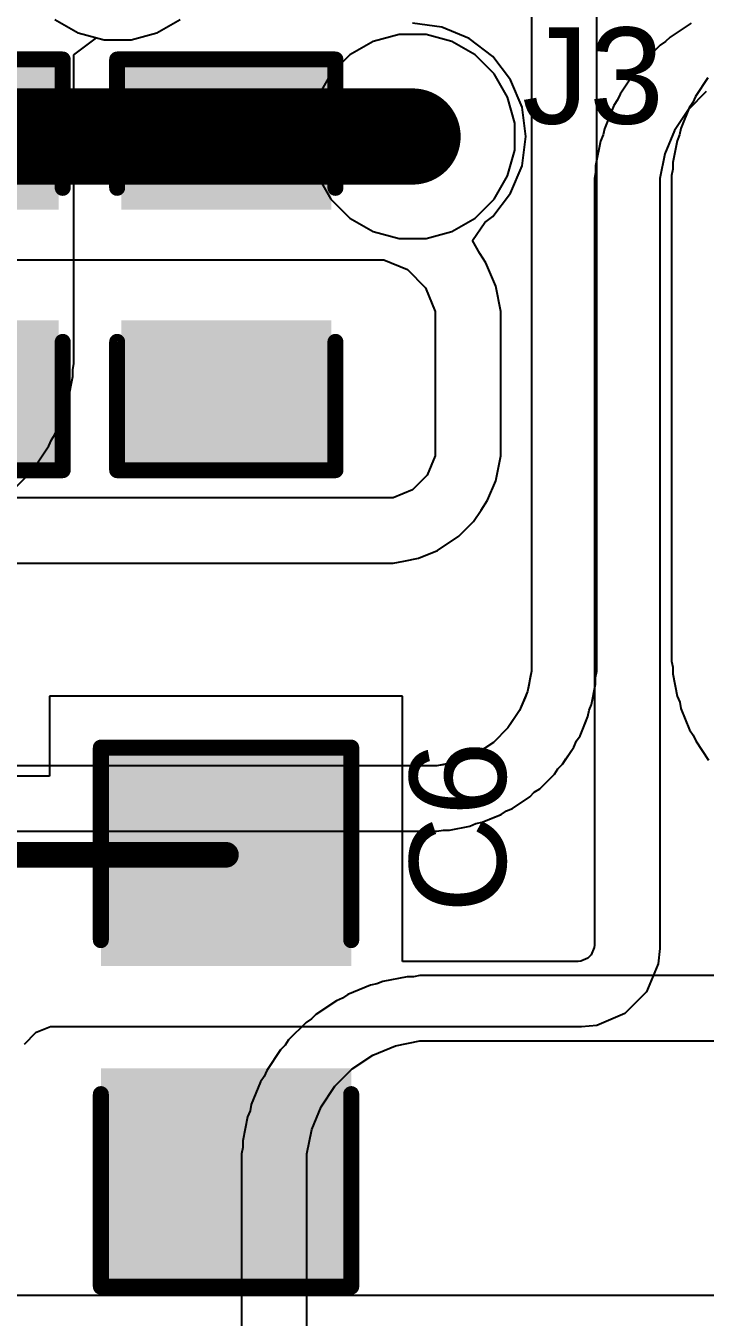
# Model space of a CAD drawing. Header units: inches. Extents: x -18 to 202, y -11 to 119.
# Drawn here: x 44 to 49.38, y 22.07 to 32.3 of the extents above; entities that cross this region are included whole.
import ezdxf

# ---------------------------------------------------------------- set-up
doc = ezdxf.new("R2010")
doc.units = ezdxf.units.IN
for name, color, linetype in [('Board Outline', 216, 'Continuous'), ('Bottom Layer', 5, 'Continuous'), ('Drill Drawing', 1, 'Continuous'), ('Ground', 16, 'Continuous'), ('Power', 76, 'Continuous'), ('Top Layer', 1, 'Continuous'), ('Top Overlay', 2, 'Continuous'), ('Top Paste', 8, 'Continuous'), ('Top Solder', 216, 'Continuous'), ('Via Holes', 16, 'Continuous')]:
    doc.layers.add(name, color=color, linetype=linetype)
doc.styles.add('Arial', font='', dxfattribs={"height": 0.2})
doc.styles.get('Arial').set_extended_font_data('Arial')

# ---------------------------------------------------------------- blocks, each defined once
blk = doc.blocks.new('C___0805_99')
at = {"layer": 'Top Layer'}
for points in [[(-1.524, 0.762), (-0.508, 0.762), (-0.508, -0.762), (-1.524, -0.762)], [(0.508, 0.762), (1.524, 0.762), (1.524, -0.762), (0.508, -0.762)]]:
    blk.add_hatch(color=1, dxfattribs=at).paths.add_polyline_path(points)
at = {"layer": 'Top Paste'}
for points in [[(-1.524, 0.762), (-0.508, 0.762), (-0.508, -0.762), (-1.524, -0.762)], [(0.508, 0.762), (1.524, 0.762), (1.524, -0.762), (0.508, -0.762)]]:
    blk.add_hatch(color=8, dxfattribs=at).paths.add_polyline_path(points)
at = {"layer": 'Top Solder'}
for points in [[(-1.594, 0.832), (-0.438, 0.832), (-0.438, -0.832), (-1.594, -0.832)], [(0.438, 0.832), (1.594, 0.832), (1.594, -0.832), (0.438, -0.832)]]:
    blk.add_hatch(color=216, dxfattribs=at).paths.add_polyline_path(points)
at = {"layer": 'Top Overlay'}
for points in [[(-0.61, 0.864, 0.127, 0.127, 0), (-1.626, 0.864, 0.127, 0.127, 0)], [(-1.626, -0.864, 0.127, 0.127, 0), (-1.626, 0.864, 0.127, 0.127, 0)], [(0.61, 0.864, 0.127, 0.127, 0), (1.626, 0.864, 0.127, 0.127, 0)], [(1.626, -0.864, 0.127, 0.127, 0), (1.626, 0.864, 0.127, 0.127, 0)], [(-0.61, -0.864, 0.127, 0.127, 0), (-1.626, -0.864, 0.127, 0.127, 0)], [(0.61, -0.864, 0.127, 0.127, 0), (1.626, -0.864, 0.127, 0.127, 0)]]:
    blk.add_lwpolyline(points, format="xyseb", dxfattribs=at)
for points in [[(-1.657, 0.864, 0.0635, 0.0635, 1), (-1.594, 0.864, 0.0635, 0.0635, 1)], [(-1.657, 0.864, 0.0635, 0.0635, 1), (-1.594, 0.864, 0.0635, 0.0635, 1)], [(-0.641, 0.864, 0.0635, 0.0635, 1), (-0.578, 0.864, 0.0635, 0.0635, 1)], [(0.578, 0.864, 0.0635, 0.0635, 1), (0.641, 0.864, 0.0635, 0.0635, 1)], [(1.594, 0.864, 0.0635, 0.0635, 1), (1.657, 0.864, 0.0635, 0.0635, 1)], [(1.594, 0.864, 0.0635, 0.0635, 1), (1.657, 0.864, 0.0635, 0.0635, 1)], [(-1.657, -0.864, 0.0635, 0.0635, 1), (-1.594, -0.864, 0.0635, 0.0635, 1)], [(-1.657, -0.864, 0.0635, 0.0635, 1), (-1.594, -0.864, 0.0635, 0.0635, 1)], [(-0.641, -0.864, 0.0635, 0.0635, 1), (-0.578, -0.864, 0.0635, 0.0635, 1)], [(0.578, -0.864, 0.0635, 0.0635, 1), (0.641, -0.864, 0.0635, 0.0635, 1)], [(1.594, -0.864, 0.0635, 0.0635, 1), (1.657, -0.864, 0.0635, 0.0635, 1)], [(1.594, -0.864, 0.0635, 0.0635, 1), (1.657, -0.864, 0.0635, 0.0635, 1)]]:
    blk.add_lwpolyline(points, format="xyseb", close=True, dxfattribs=at)
blk = doc.blocks.new('C___0805_100')
at = {"layer": 'Top Layer'}
for points in [[(-1.524, 0.762), (-0.508, 0.762), (-0.508, -0.762), (-1.524, -0.762)], [(0.508, 0.762), (1.524, 0.762), (1.524, -0.762), (0.508, -0.762)]]:
    blk.add_hatch(color=1, dxfattribs=at).paths.add_polyline_path(points)
at = {"layer": 'Top Paste'}
for points in [[(-1.524, 0.762), (-0.508, 0.762), (-0.508, -0.762), (-1.524, -0.762)], [(0.508, 0.762), (1.524, 0.762), (1.524, -0.762), (0.508, -0.762)]]:
    blk.add_hatch(color=8, dxfattribs=at).paths.add_polyline_path(points)
at = {"layer": 'Top Solder'}
for points in [[(-1.594, 0.832), (-0.438, 0.832), (-0.438, -0.832), (-1.594, -0.832)], [(0.438, 0.832), (1.594, 0.832), (1.594, -0.832), (0.438, -0.832)]]:
    blk.add_hatch(color=216, dxfattribs=at).paths.add_polyline_path(points)
at = {"layer": 'Top Overlay'}
for points in [[(-0.61, 0.864, 0.127, 0.127, 0), (-1.626, 0.864, 0.127, 0.127, 0)], [(-1.626, -0.864, 0.127, 0.127, 0), (-1.626, 0.864, 0.127, 0.127, 0)], [(1.626, 0.864, 0.127, 0.127, 0), (0.61, 0.864, 0.127, 0.127, 0)], [(1.626, -0.864, 0.127, 0.127, 0), (1.626, 0.864, 0.127, 0.127, 0)], [(-1.626, -0.864, 0.127, 0.127, 0), (-0.61, -0.864, 0.127, 0.127, 0)], [(0.61, -0.864, 0.127, 0.127, 0), (1.626, -0.864, 0.127, 0.127, 0)]]:
    blk.add_lwpolyline(points, format="xyseb", dxfattribs=at)
for points in [[(-1.657, 0.864, 0.0635, 0.0635, 1), (-1.594, 0.864, 0.0635, 0.0635, 1)], [(-1.657, 0.864, 0.0635, 0.0635, 1), (-1.594, 0.864, 0.0635, 0.0635, 1)], [(-0.641, 0.864, 0.0635, 0.0635, 1), (-0.578, 0.864, 0.0635, 0.0635, 1)], [(0.578, 0.864, 0.0635, 0.0635, 1), (0.641, 0.864, 0.0635, 0.0635, 1)], [(1.594, 0.864, 0.0635, 0.0635, 1), (1.657, 0.864, 0.0635, 0.0635, 1)], [(1.594, 0.864, 0.0635, 0.0635, 1), (1.657, 0.864, 0.0635, 0.0635, 1)], [(-1.657, -0.864, 0.0635, 0.0635, 1), (-1.594, -0.864, 0.0635, 0.0635, 1)], [(-1.657, -0.864, 0.0635, 0.0635, 1), (-1.594, -0.864, 0.0635, 0.0635, 1)], [(-0.641, -0.864, 0.0635, 0.0635, 1), (-0.578, -0.864, 0.0635, 0.0635, 1)], [(0.578, -0.864, 0.0635, 0.0635, 1), (0.641, -0.864, 0.0635, 0.0635, 1)], [(1.594, -0.864, 0.0635, 0.0635, 1), (1.657, -0.864, 0.0635, 0.0635, 1)], [(1.594, -0.864, 0.0635, 0.0635, 1), (1.657, -0.864, 0.0635, 0.0635, 1)]]:
    blk.add_lwpolyline(points, format="xyseb", close=True, dxfattribs=at)
blk = doc.blocks.new('C___1206_103')
at = {"layer": 'Top Layer'}
for points in [[(-2.032, 0.889), (-0.508, 0.889), (-0.508, -0.889), (-2.032, -0.889)], [(0.508, 0.889), (2.032, 0.889), (2.032, -0.889), (0.508, -0.889)]]:
    blk.add_hatch(color=1, dxfattribs=at).paths.add_polyline_path(points)
at = {"layer": 'Top Paste'}
for points in [[(-2.032, 0.889), (-0.508, 0.889), (-0.508, -0.889), (-2.032, -0.889)], [(0.508, 0.889), (2.032, 0.889), (2.032, -0.889), (0.508, -0.889)]]:
    blk.add_hatch(color=8, dxfattribs=at).paths.add_polyline_path(points)
at = {"layer": 'Top Solder'}
for points in [[(-2.134, 0.991), (-0.406, 0.991), (-0.406, -0.991), (-2.134, -0.991)], [(0.406, 0.991), (2.134, 0.991), (2.134, -0.991), (0.406, -0.991)]]:
    blk.add_hatch(color=216, dxfattribs=at).paths.add_polyline_path(points)
at = {"layer": 'Top Overlay'}
for points in [[(-2.134, -0.991, 0.127, 0.127, 0), (-2.134, 0.991, 0.127, 0.127, 0)], [(-0.61, 0.991, 0.127, 0.127, 0), (-2.134, 0.991, 0.127, 0.127, 0)], [(0.61, 0.991, 0.127, 0.127, 0), (2.134, 0.991, 0.127, 0.127, 0)], [(2.134, -0.991, 0.127, 0.127, 0), (2.134, 0.991, 0.127, 0.127, 0)], [(-0.61, -0.991, 0.127, 0.127, 0), (-2.134, -0.991, 0.127, 0.127, 0)], [(2.134, -0.991, 0.127, 0.127, 0), (0.61, -0.991, 0.127, 0.127, 0)]]:
    blk.add_lwpolyline(points, format="xyseb", dxfattribs=at)
for points in [[(-2.165, 0.991, 0.0635, 0.0635, 1), (-2.102, 0.991, 0.0635, 0.0635, 1)], [(-2.165, 0.991, 0.0635, 0.0635, 1), (-2.102, 0.991, 0.0635, 0.0635, 1)], [(-0.641, 0.991, 0.0635, 0.0635, 1), (-0.578, 0.991, 0.0635, 0.0635, 1)], [(0.578, 0.991, 0.0635, 0.0635, 1), (0.641, 0.991, 0.0635, 0.0635, 1)], [(2.102, 0.991, 0.0635, 0.0635, 1), (2.165, 0.991, 0.0635, 0.0635, 1)], [(2.102, 0.991, 0.0635, 0.0635, 1), (2.165, 0.991, 0.0635, 0.0635, 1)], [(-2.165, -0.991, 0.0635, 0.0635, 1), (-2.102, -0.991, 0.0635, 0.0635, 1)], [(-2.165, -0.991, 0.0635, 0.0635, 1), (-2.102, -0.991, 0.0635, 0.0635, 1)], [(-0.641, -0.991, 0.0635, 0.0635, 1), (-0.578, -0.991, 0.0635, 0.0635, 1)], [(0.578, -0.991, 0.0635, 0.0635, 1), (0.641, -0.991, 0.0635, 0.0635, 1)], [(2.102, -0.991, 0.0635, 0.0635, 1), (2.165, -0.991, 0.0635, 0.0635, 1)], [(2.102, -0.991, 0.0635, 0.0635, 1), (2.165, -0.991, 0.0635, 0.0635, 1)]]:
    blk.add_lwpolyline(points, format="xyseb", close=True, dxfattribs=at)

msp = doc.modelspace()

# ---------------------------------------------------------------- hatches: boundary and pattern name
at = {"layer": 'Bottom Layer'}
h = msp.add_hatch(color=5, dxfattribs=at)
edge = h.paths.add_edge_path()
edge.add_arc((47.065, 31.421), 0.3, 0, 360)
at = {"layer": 'Ground'}
h = msp.add_hatch(color=16, dxfattribs=at)
edge = h.paths.add_edge_path()
edge.add_arc((47.065, 31.421), 0.3, 0, 360)
at = {"layer": 'Power'}
h = msp.add_hatch(color=76, dxfattribs=at)
edge = h.paths.add_edge_path()
edge.add_arc((47.065, 31.421), 0.3, 0, 360)
at = {"layer": 'Top Layer'}
h = msp.add_hatch(color=1, dxfattribs=at)
edge = h.paths.add_edge_path()
edge.add_arc((47.065, 31.421), 0.3, 0, 360)
at = {"layer": 'Via Holes'}
h = msp.add_hatch(color=7, dxfattribs=at)
edge = h.paths.add_edge_path()
edge.add_arc((47.065, 31.421), 0.15, 0, 360)

# ---------------------------------------------------------------- linework, layer by layer
at = {"layer": 'Board Outline'}
msp.add_lwpolyline([(44.23, 62.31, 0.254, 0.254, -3.535496), (7.565, 62.289, 0.254, 0.254, 0)], format="xyseb", dxfattribs=at)
at = {"layer": 'Bottom Layer'}
for p, q in [((48.006, 33.877), (48.006, 30.292)), ((48.524, 30.292), (48.524, 33.877)), ((44.233, 32.348), (44.418, 32.242)), ((45.041, 32.242), (45.226, 32.348)), ((44.418, 32.242), (44.623, 32.187)), ((44.836, 32.187), (45.041, 32.242)), ((44.623, 32.187), (44.836, 32.187)), ((49.402, 31.885), (49.303, 31.738)), ((49.284, 31.691), (49.255, 31.648)), ((49.303, 31.738), (49.284, 31.691)), ((49.255, 31.648), (49.188, 31.485)), ((49.188, 31.485), (49.178, 31.435)), ((49.158, 31.388), (49.124, 31.214)), ((49.178, 31.435), (49.158, 31.388)), ((49.124, 31.214), (49.124, 31.163)), ((49.124, 31.163), (49.114, 31.113)), ((49.114, 31.113), (49.114, 27.269)), ((48.006, 30.292), (48.006, 27.27)), ((48.524, 27.27), (48.524, 30.292)), ((48.006, 27.27), (48.006, 27.27)), ((48.006, 27.27), (48.006, 27.188)), ((48.524, 27.188), (48.524, 27.27)), ((48.524, 27.27), (48.524, 27.27)), ((49.114, 27.269), (49.124, 27.219)), ((49.124, 27.219), (49.124, 27.168)), ((48.006, 27.188), (47.974, 27.027)), ((48.514, 27.138), (48.524, 27.188)), ((48.514, 27.087), (48.514, 27.138)), ((49.124, 27.168), (49.159, 26.99)), ((47.974, 27.027), (47.911, 26.876)), ((48.482, 26.926), (48.514, 27.087)), ((49.159, 26.99), (49.179, 26.943)), ((48.463, 26.879), (48.482, 26.926)), ((49.179, 26.943), (49.188, 26.893)), ((49.188, 26.893), (49.258, 26.725)), ((47.911, 26.876), (47.82, 26.74)), ((48.39, 26.678), (48.453, 26.829)), ((48.453, 26.829), (48.463, 26.879)), ((47.82, 26.74), (47.705, 26.624)), ((49.258, 26.725), (49.286, 26.683)), ((49.286, 26.683), (49.306, 26.636)), ((47.705, 26.624), (47.568, 26.533)), ((48.251, 26.452), (48.342, 26.588)), ((48.342, 26.588), (48.362, 26.636)), ((48.362, 26.636), (48.39, 26.678)), ((49.306, 26.636), (49.407, 26.485)), ((47.568, 26.533), (47.417, 26.47)), ((47.174, 26.438), (42.546, 26.438)), ((47.256, 26.438), (47.174, 26.438)), ((47.417, 26.47), (47.256, 26.438)), ((48.071, 26.258), (48.187, 26.374)), ((48.187, 26.374), (48.215, 26.416)), ((48.215, 26.416), (48.251, 26.452)), ((47.856, 26.102), (47.992, 26.193)), ((47.992, 26.193), (48.028, 26.23)), ((48.028, 26.23), (48.071, 26.258)), ((47.767, 26.055), (47.809, 26.083)), ((47.809, 26.083), (47.856, 26.102)), ((47.518, 25.962), (47.565, 25.982)), ((47.565, 25.982), (47.615, 25.992)), ((47.615, 25.992), (47.767, 26.055)), ((42.559, 25.921), (47.174, 25.921)), ((47.174, 25.921), (47.256, 25.921)), ((47.256, 25.921), (47.306, 25.93)), ((47.306, 25.93), (47.357, 25.93)), ((47.357, 25.93), (47.518, 25.962)), ((47.021, 24.77), (46.829, 24.732)), ((47.072, 24.77), (47.021, 24.77)), ((47.122, 24.78), (47.072, 24.77)), ((59.264, 24.78), (47.122, 24.78)), ((46.732, 24.703), (46.552, 24.628)), ((46.782, 24.713), (46.732, 24.703)), ((46.829, 24.732), (46.782, 24.713)), ((46.462, 24.58), (46.3, 24.472)), ((46.509, 24.6), (46.462, 24.58)), ((46.552, 24.628), (46.509, 24.6)), ((46.264, 24.436), (46.221, 24.407)), ((46.3, 24.472), (46.264, 24.436)), ((46.221, 24.407), (46.083, 24.269)), ((46.083, 24.269), (46.055, 24.227)), ((46.93, 24.224), (47.122, 24.262)), ((47.122, 24.262), (59.264, 24.262)), ((46.019, 24.191), (45.91, 24.028)), ((46.055, 24.227), (46.019, 24.191)), ((46.587, 24.041), (46.75, 24.15)), ((46.75, 24.15), (46.93, 24.224)), ((45.91, 24.028), (45.891, 23.981)), ((46.449, 23.903), (46.587, 24.041)), ((45.862, 23.939), (45.788, 23.758)), ((45.891, 23.981), (45.862, 23.939)), ((46.341, 23.741), (46.449, 23.903)), ((45.788, 23.758), (45.778, 23.708)), ((46.266, 23.56), (46.341, 23.741)), ((45.758, 23.661), (45.72, 23.47)), ((45.778, 23.708), (45.758, 23.661)), ((46.228, 23.369), (46.266, 23.56)), ((45.72, 23.419), (45.71, 23.369)), ((45.72, 23.47), (45.72, 23.419)), ((45.71, 23.369), (45.71, 23.271)), ((46.228, 23.271), (46.228, 23.369)), ((45.71, 23.271), (45.71, 23.271)), ((45.71, 23.271), (45.71, 13.491)), ((46.228, 13.491), (46.228, 23.271)), ((46.228, 23.271), (46.228, 23.271))]:
    msp.add_line(p, q, dxfattribs=at)
at = {"layer": 'Drill Drawing'}
for points in [[(46.938, 31.548, 0.0508, 0.0508, 0), (46.938, 31.675, 0.0508, 0.0508, 0)], [(46.938, 31.675, 0.0508, 0.0508, 0), (47.192, 31.675, 0.0508, 0.0508, 0)], [(47.192, 31.548, 0.0508, 0.0508, 0), (47.192, 31.675, 0.0508, 0.0508, 0)], [(46.811, 31.294, 0.0508, 0.0508, 0), (46.811, 31.548, 0.0508, 0.0508, 0)], [(46.811, 31.548, 0.0508, 0.0508, 0), (46.938, 31.548, 0.0508, 0.0508, 0)], [(47.192, 31.548, 0.0508, 0.0508, 0), (47.319, 31.548, 0.0508, 0.0508, 0)], [(47.319, 31.294, 0.0508, 0.0508, 0), (47.319, 31.548, 0.0508, 0.0508, 0)], [(46.811, 31.294, 0.0508, 0.0508, 0), (46.938, 31.294, 0.0508, 0.0508, 0)], [(46.938, 31.167, 0.0508, 0.0508, 0), (46.938, 31.294, 0.0508, 0.0508, 0)], [(47.192, 31.294, 0.0508, 0.0508, 0), (47.319, 31.294, 0.0508, 0.0508, 0)], [(47.192, 31.167, 0.0508, 0.0508, 0), (47.192, 31.294, 0.0508, 0.0508, 0)], [(46.938, 31.167, 0.0508, 0.0508, 0), (47.192, 31.167, 0.0508, 0.0508, 0)]]:
    msp.add_lwpolyline(points, format="xyseb", dxfattribs=at)
for points in [[(46.925, 31.675, 0.0254, 0.0254, 1), (46.95, 31.675, 0.0254, 0.0254, 1)], [(46.925, 31.675, 0.0254, 0.0254, 1), (46.95, 31.675, 0.0254, 0.0254, 1)], [(47.179, 31.675, 0.0254, 0.0254, 1), (47.204, 31.675, 0.0254, 0.0254, 1)], [(47.179, 31.675, 0.0254, 0.0254, 1), (47.204, 31.675, 0.0254, 0.0254, 1)], [(46.798, 31.548, 0.0254, 0.0254, 1), (46.823, 31.548, 0.0254, 0.0254, 1)], [(46.798, 31.548, 0.0254, 0.0254, 1), (46.823, 31.548, 0.0254, 0.0254, 1)], [(46.925, 31.548, 0.0254, 0.0254, 1), (46.95, 31.548, 0.0254, 0.0254, 1)], [(46.925, 31.548, 0.0254, 0.0254, 1), (46.95, 31.548, 0.0254, 0.0254, 1)], [(47.179, 31.548, 0.0254, 0.0254, 1), (47.204, 31.548, 0.0254, 0.0254, 1)], [(47.179, 31.548, 0.0254, 0.0254, 1), (47.204, 31.548, 0.0254, 0.0254, 1)], [(47.306, 31.548, 0.0254, 0.0254, 1), (47.331, 31.548, 0.0254, 0.0254, 1)], [(47.306, 31.548, 0.0254, 0.0254, 1), (47.331, 31.548, 0.0254, 0.0254, 1)], [(46.798, 31.294, 0.0254, 0.0254, 1), (46.823, 31.294, 0.0254, 0.0254, 1)], [(46.798, 31.294, 0.0254, 0.0254, 1), (46.823, 31.294, 0.0254, 0.0254, 1)], [(46.925, 31.294, 0.0254, 0.0254, 1), (46.95, 31.294, 0.0254, 0.0254, 1)], [(46.925, 31.294, 0.0254, 0.0254, 1), (46.95, 31.294, 0.0254, 0.0254, 1)], [(47.179, 31.294, 0.0254, 0.0254, 1), (47.204, 31.294, 0.0254, 0.0254, 1)], [(47.179, 31.294, 0.0254, 0.0254, 1), (47.204, 31.294, 0.0254, 0.0254, 1)], [(47.306, 31.294, 0.0254, 0.0254, 1), (47.331, 31.294, 0.0254, 0.0254, 1)], [(47.306, 31.294, 0.0254, 0.0254, 1), (47.331, 31.294, 0.0254, 0.0254, 1)], [(46.925, 31.167, 0.0254, 0.0254, 1), (46.95, 31.167, 0.0254, 0.0254, 1)], [(46.925, 31.167, 0.0254, 0.0254, 1), (46.95, 31.167, 0.0254, 0.0254, 1)], [(47.179, 31.167, 0.0254, 0.0254, 1), (47.204, 31.167, 0.0254, 0.0254, 1)], [(47.179, 31.167, 0.0254, 0.0254, 1), (47.204, 31.167, 0.0254, 0.0254, 1)]]:
    msp.add_lwpolyline(points, format="xyseb", close=True, dxfattribs=at)
at = {"layer": 'Ground'}
for p, q in [((48.006, 33.877), (48.006, 30.292)), ((48.524, 30.292), (48.524, 33.877)), ((44.233, 32.348), (44.418, 32.242)), ((45.041, 32.242), (45.226, 32.348)), ((44.418, 32.242), (44.623, 32.187)), ((44.836, 32.187), (45.041, 32.242)), ((44.623, 32.187), (44.836, 32.187)), ((48.006, 30.292), (48.006, 27.27)), ((48.524, 27.27), (48.524, 30.292)), ((48.006, 27.27), (48.006, 27.27)), ((48.006, 27.27), (48.006, 27.188)), ((48.524, 27.188), (48.524, 27.27)), ((48.524, 27.27), (48.524, 27.27)), ((47.996, 27.138), (47.984, 27.077)), ((48.006, 27.188), (47.996, 27.138)), ((47.996, 27.138), (47.996, 27.138)), ((48.514, 27.138), (48.524, 27.188)), ((48.514, 27.087), (48.514, 27.138)), ((47.974, 27.027), (47.955, 26.98)), ((47.984, 27.077), (47.974, 27.027)), ((47.984, 27.077), (47.984, 27.077)), ((48.492, 26.976), (48.504, 27.037)), ((48.504, 27.037), (48.514, 27.087)), ((48.504, 27.037), (48.504, 27.037)), ((47.955, 26.98), (47.911, 26.876)), ((47.955, 26.98), (47.955, 26.98)), ((48.463, 26.879), (48.482, 26.926)), ((48.482, 26.926), (48.492, 26.976)), ((48.492, 26.976), (48.492, 26.976)), ((47.911, 26.876), (47.849, 26.782)), ((48.433, 26.782), (48.453, 26.829)), ((48.453, 26.829), (48.463, 26.879)), ((47.82, 26.74), (47.705, 26.624)), ((47.849, 26.782), (47.82, 26.74)), ((47.849, 26.782), (47.849, 26.782)), ((48.39, 26.678), (48.433, 26.782)), ((48.433, 26.782), (48.433, 26.782)), ((48.433, 26.782), (48.433, 26.782)), ((47.705, 26.624), (47.611, 26.561)), ((48.279, 26.495), (48.342, 26.588)), ((48.342, 26.588), (48.362, 26.636)), ((48.362, 26.636), (48.39, 26.678)), ((47.521, 26.514), (47.417, 26.47)), ((47.568, 26.533), (47.521, 26.514)), ((47.521, 26.514), (47.521, 26.514)), ((47.611, 26.561), (47.568, 26.533)), ((47.611, 26.561), (47.611, 26.561)), ((48.251, 26.452), (48.279, 26.495)), ((48.279, 26.495), (48.279, 26.495)), ((47.174, 26.438), (42.546, 26.438)), ((47.256, 26.438), (47.174, 26.438)), ((47.306, 26.448), (47.256, 26.438)), ((47.417, 26.47), (47.306, 26.448)), ((47.306, 26.448), (47.306, 26.448)), ((48.071, 26.258), (48.187, 26.374)), ((48.187, 26.374), (48.215, 26.416)), ((48.215, 26.416), (48.251, 26.452)), ((47.899, 26.131), (47.992, 26.193)), ((47.992, 26.193), (48.028, 26.23)), ((48.028, 26.23), (48.071, 26.258)), ((47.767, 26.055), (47.809, 26.083)), ((47.809, 26.083), (47.856, 26.102)), ((47.809, 26.083), (47.809, 26.083)), ((47.809, 26.083), (47.809, 26.083)), ((47.809, 26.083), (47.809, 26.083)), ((47.856, 26.102), (47.898, 26.131)), ((47.898, 26.131), (47.899, 26.131)), ((47.518, 25.962), (47.565, 25.982)), ((47.565, 25.982), (47.615, 25.992)), ((47.615, 25.992), (47.719, 26.035)), ((47.719, 26.035), (47.767, 26.055)), ((47.719, 26.035), (47.719, 26.035)), ((42.559, 25.921), (47.174, 25.921)), ((47.174, 25.921), (47.256, 25.921)), ((47.256, 25.921), (47.306, 25.93)), ((47.306, 25.93), (47.357, 25.93)), ((47.357, 25.93), (47.518, 25.962))]:
    msp.add_line(p, q, dxfattribs=at)
at = {"layer": 'Power'}
for p, q in [((45.041, 32.242), (45.226, 32.348)), ((44.384, 32.067), (44.562, 32.203)), ((44.562, 32.203), (44.623, 32.187)), ((44.836, 32.187), (45.041, 32.242)), ((46.958, 32.229), (46.753, 32.174)), ((47.171, 32.229), (46.958, 32.229)), ((47.376, 32.174), (47.171, 32.229)), ((44.623, 32.187), (44.836, 32.187)), ((46.753, 32.174), (46.568, 32.067)), ((47.561, 32.067), (47.376, 32.174)), ((44.384, 31.344), (44.384, 32.067)), ((46.568, 32.067), (46.418, 31.917)), ((47.711, 31.917), (47.561, 32.067)), ((46.418, 31.917), (46.312, 31.732)), ((47.817, 31.732), (47.711, 31.917)), ((46.312, 31.732), (46.257, 31.527)), ((47.873, 31.527), (47.817, 31.732)), ((46.257, 31.527), (46.257, 31.314)), ((47.873, 31.314), (47.873, 31.527)), ((44.384, 29.718), (44.384, 31.344)), ((46.257, 31.314), (46.312, 31.109)), ((47.817, 31.109), (47.873, 31.314)), ((46.312, 31.109), (46.418, 30.924)), ((47.711, 30.924), (47.817, 31.109)), ((46.418, 30.924), (46.568, 30.774)), ((47.561, 30.774), (47.711, 30.924)), ((46.568, 30.774), (46.753, 30.668)), ((47.376, 30.668), (47.561, 30.774)), ((46.753, 30.668), (46.958, 30.613)), ((47.171, 30.613), (47.376, 30.668)), ((46.958, 30.613), (47.171, 30.613)), ((44.384, 29.623), (44.384, 29.718)), ((44.374, 29.573), (44.384, 29.623)), ((44.374, 29.522), (44.374, 29.573)), ((44.337, 29.335), (44.374, 29.522)), ((44.234, 29.061), (44.307, 29.237)), ((44.307, 29.237), (44.317, 29.288)), ((44.317, 29.288), (44.337, 29.335)), ((44.206, 29.019), (44.234, 29.061)), ((44.08, 28.813), (44.186, 28.972)), ((44.186, 28.972), (44.206, 29.019)), ((43.88, 28.6), (44.015, 28.735)), ((44.015, 28.735), (44.044, 28.777)), ((44.044, 28.777), (44.08, 28.813))]:
    msp.add_line(p, q, dxfattribs=at)
at = {"layer": 'Top Layer'}
for p, q in [((47.297, 32.287), (47.065, 32.317)), ((49.269, 32.319), (49.103, 32.208)), ((47.513, 32.197), (47.297, 32.287)), ((49.103, 32.208), (49.067, 32.172)), ((47.699, 32.055), (47.513, 32.197)), ((49.024, 32.143), (48.883, 32.002)), ((49.067, 32.172), (49.024, 32.143)), ((47.841, 31.869), (47.699, 32.055)), ((48.883, 32.002), (48.854, 31.959)), ((48.818, 31.923), (48.707, 31.757)), ((48.854, 31.959), (48.818, 31.923)), ((47.931, 31.653), (47.841, 31.869)), ((48.687, 31.71), (48.659, 31.667)), ((48.707, 31.757), (48.687, 31.71)), ((49.39, 31.777), (49.249, 31.636)), ((47.961, 31.421), (47.931, 31.653)), ((48.659, 31.667), (48.583, 31.483)), ((49.249, 31.636), (49.138, 31.469)), ((47.931, 31.189), (47.961, 31.421)), ((48.553, 31.385), (48.514, 31.189)), ((48.573, 31.433), (48.553, 31.385)), ((48.583, 31.483), (48.573, 31.433)), ((49.138, 31.469), (49.061, 31.284)), ((49.061, 31.284), (49.022, 31.088)), ((47.841, 30.972), (47.931, 31.189)), ((48.514, 31.189), (48.514, 31.138)), ((48.514, 31.138), (48.504, 31.088)), ((48.504, 31.088), (48.504, 30.988)), ((49.022, 31.088), (49.022, 30.988)), ((48.504, 30.988), (48.504, 25.019)), ((49.022, 30.988), (49.022, 30.988)), ((49.022, 30.988), (49.022, 24.994)), ((47.699, 30.787), (47.841, 30.972)), ((47.636, 30.739), (47.699, 30.787)), ((47.539, 30.598), (47.636, 30.739)), ((47.596, 30.495), (47.539, 30.598)), ((47.645, 30.422), (47.596, 30.495)), ((40.058, 30.444), (46.736, 30.444)), ((46.736, 30.444), (46.837, 30.444)), ((46.837, 30.444), (47.024, 30.367)), ((47.024, 30.367), (47.167, 30.224)), ((47.723, 30.236), (47.645, 30.422)), ((47.645, 30.422), (47.645, 30.422)), ((47.167, 30.224), (47.244, 30.037)), ((47.762, 30.037), (47.723, 30.236)), ((47.723, 30.236), (47.723, 30.236)), ((47.244, 30.037), (47.244, 29.936)), ((47.762, 29.936), (47.762, 30.037)), ((47.244, 29.936), (47.244, 29.936)), ((47.244, 29.936), (47.244, 28.975)), ((47.762, 28.975), (47.762, 29.936)), ((47.762, 29.936), (47.762, 29.936)), ((47.244, 28.975), (47.244, 28.892)), ((47.762, 28.892), (47.762, 28.975)), ((47.244, 28.892), (47.181, 28.74)), ((47.723, 28.694), (47.762, 28.892)), ((47.181, 28.74), (47.065, 28.624)), ((47.065, 28.624), (46.912, 28.561)), ((47.659, 28.542), (47.723, 28.694)), ((46.83, 28.561), (40.839, 28.561)), ((46.912, 28.561), (46.83, 28.561)), ((46.83, 28.561), (46.83, 28.561)), ((47.607, 28.464), (47.659, 28.542)), ((47.659, 28.542), (47.659, 28.542)), ((47.547, 28.374), (47.607, 28.464)), ((47.431, 28.258), (47.547, 28.374)), ((47.547, 28.374), (47.547, 28.374)), ((47.263, 28.145), (47.431, 28.258)), ((47.431, 28.258), (47.431, 28.258)), ((47.111, 28.082), (47.263, 28.145)), ((47.263, 28.145), (47.263, 28.145)), ((42.646, 28.043), (46.83, 28.043)), ((46.83, 28.043), (46.912, 28.043)), ((46.912, 28.043), (46.996, 28.059)), ((46.912, 28.043), (46.912, 28.043)), ((46.912, 28.043), (46.912, 28.043)), ((46.996, 28.059), (47.111, 28.082)), ((47.111, 28.082), (47.111, 28.082)), ((47.111, 28.082), (47.111, 28.082)), ((46.985, 26.99), (44.191, 26.99)), ((44.191, 26.99), (44.191, 26.357)), ((46.985, 24.891), (46.985, 26.99)), ((44.191, 26.357), (43.889, 26.357)), ((48.478, 24.942), (48.453, 24.917)), ((48.502, 25), (48.478, 24.942)), ((48.504, 25.019), (48.502, 25)), ((49.022, 24.994), (49.01, 24.873)), ((48.376, 24.891), (46.985, 24.891)), ((48.396, 24.893), (48.376, 24.891)), ((48.453, 24.917), (48.396, 24.893)), ((49.01, 24.873), (48.917, 24.649)), ((48.917, 24.649), (48.746, 24.478)), ((48.746, 24.478), (48.523, 24.385)), ((44.199, 24.373), (44.081, 24.325)), ((44.263, 24.373), (44.199, 24.373)), ((48.402, 24.373), (44.263, 24.373)), ((48.523, 24.385), (48.402, 24.373)), ((48.402, 24.373), (48.402, 24.373)), ((44.081, 24.325), (43.991, 24.234)), ((41.038, 22.249), (53.422, 22.249))]:
    msp.add_line(p, q, dxfattribs=at)
for points in [[(43.431, 31.421, 0.762, 0.762, 0), (45.59, 31.421, 0.762, 0.762, 0)], [(45.59, 31.421, 0.762, 0.762, 0), (47.065, 31.421, 0.762, 0.762, 0)], [(43.889, 25.735, 0.203, 0.203, 0), (45.588, 25.735, 0.203, 0.203, 0)]]:
    msp.add_lwpolyline(points, format="xyseb", dxfattribs=at)
for points in [[(45.4, 31.421, 0.381, 0.381, 1), (45.781, 31.421, 0.381, 0.381, 1)], [(45.4, 31.421, 0.381, 0.381, 1), (45.781, 31.421, 0.381, 0.381, 1)], [(46.874, 31.421, 0.381, 0.381, 1), (47.255, 31.421, 0.381, 0.381, 1)], [(45.537, 25.735, 0.102, 0.102, 1), (45.638, 25.735, 0.102, 0.102, 1)]]:
    msp.add_lwpolyline(points, format="xyseb", close=True, dxfattribs=at)

# ---------------------------------------------------------------- block references
at = {"rotation": 270}
for name, p in [('C___0805_100', (43.431, 30.405)), ('C___0805_99', (45.59, 30.405)), ('C___1206_103', (45.588, 24.45))]:
    msp.add_blockref(name, p, dxfattribs=at)

# ---------------------------------------------------------------- texts
at = {"layer": 'Top Overlay', "style": 'Arial'}
msp.add_text('J3', height=0.762, dxfattribs=at).set_placement((47.93, 31.522))
msp.add_text('C6', height=0.762, rotation=90, dxfattribs=at).set_placement((47.803, 25.273))

doc.saveas('drawing.dxf')
